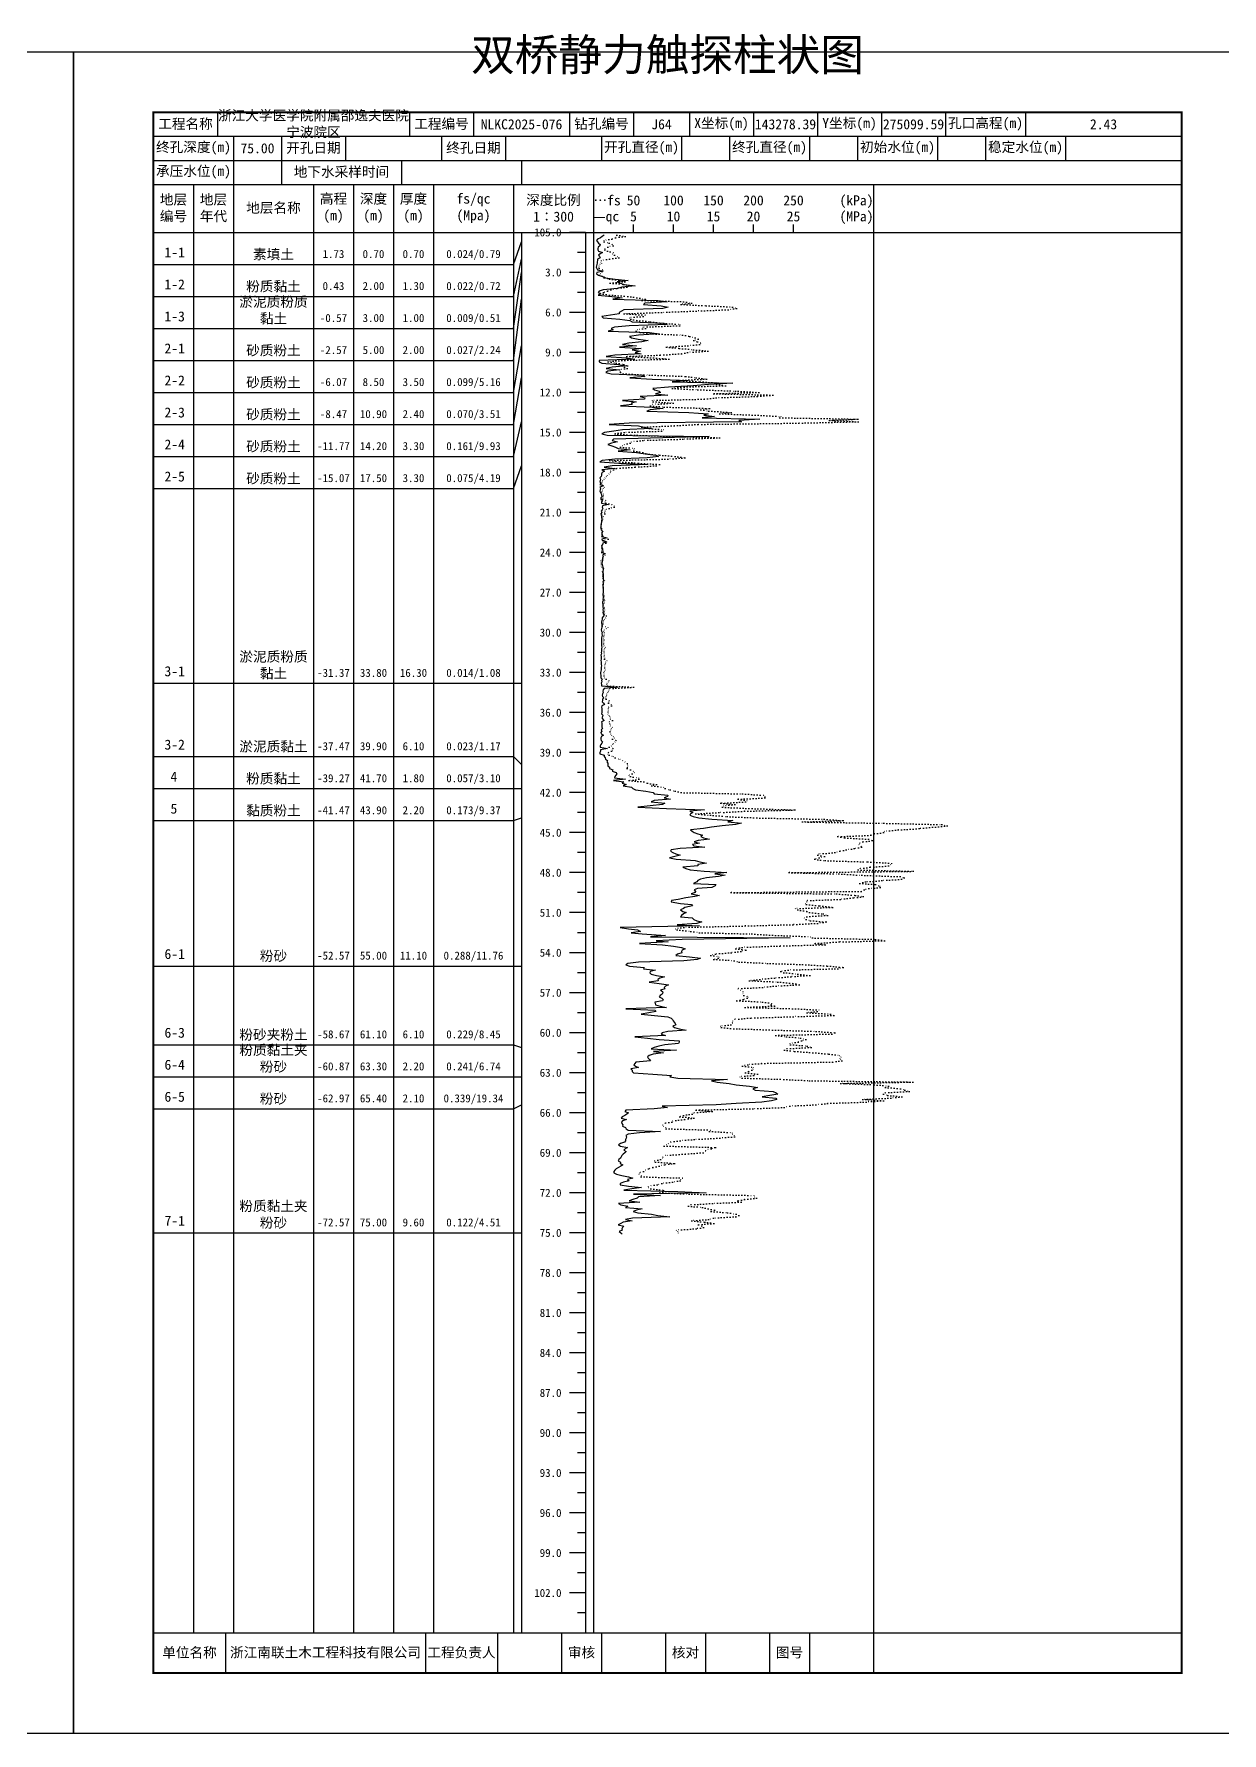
# Model space of a CAD drawing. Extents: x 297 to 65340, y 0 to 425.
# Drawn here: x 18998.1 to 19295.1, y 0 to 424.6 of the extents above; entities that cross this region are included whole.
import ezdxf
from ezdxf.enums import TextEntityAlignment as Align

# ---------------------------------------------------------------- set-up
doc = ezdxf.new("R2010")
doc.units = 0
doc.linetypes.add('DOT', pattern=[6.35, 0, -6.35])
doc.layers.add('FRAME', color=7, linetype='CONTINUOUS')
doc.layers.add('STRATUM', color=7, linetype='CONTINUOUS')
doc.styles.add('ST', font='')
doc.styles.get('ST').set_extended_font_data('SimSun')

msp = doc.modelspace()

# ---------------------------------------------------------------- linework, layer by layer
at = {"layer": 'FRAME', "color": 245, "linetype": 'Continuous'}
for points in [[(18711, 0), (19008, 0), (19008, 420), (18711, 420)], [(19008, 0), (19305, 0), (19305, 420), (19008, 420)]]:
    msp.add_lwpolyline(points, close=True, dxfattribs=at)
at = {"layer": 'FRAME', "linetype": 'Continuous', "const_width": 0.5}
msp.add_lwpolyline([(19028, 15), (19285, 15), (19285, 405), (19028, 405)], close=True, dxfattribs=at)
at = {"layer": 'FRAME', "color": 0, "linetype": 'Continuous'}
for points in [[(19044, 405), (19044, 399)], [(19092, 405), (19092, 399)], [(19108, 405), (19108, 399)], [(19132, 405), (19132, 399)], [(19148, 405), (19148, 399)], [(19162, 405), (19162, 399)], [(19178, 405), (19178, 399)], [(19194, 405), (19194, 399)], [(19210, 405), (19210, 399)], [(19226, 405), (19226, 399)], [(19246, 405), (19246, 399)], [(19285, 405), (19285, 399)], [(19028, 399), (19285, 399)], [(19048, 399), (19048, 393)], [(19060, 399), (19060, 393)], [(19076, 399), (19076, 393)], [(19100, 399), (19100, 393)], [(19116, 399), (19116, 393)], [(19140, 399), (19140, 393)], [(19160, 399), (19160, 393)], [(19172, 399), (19172, 393)], [(19192, 399), (19192, 393)], [(19204, 399), (19204, 393)], [(19224, 399), (19224, 393)], [(19236, 399), (19236, 393)], [(19256, 399), (19256, 393)], [(19285, 399), (19285, 393)], [(19028, 393), (19285, 393)], [(19048, 393), (19048, 387)], [(19060, 393), (19060, 387)], [(19090, 393), (19090, 387)], [(19120, 393), (19120, 387)], [(19028, 387), (19285, 387)], [(19038, 387), (19038, 25)], [(19048, 387), (19048, 25)], [(19068, 387), (19068, 25)], [(19078, 387), (19078, 25)], [(19088, 387), (19088, 25)], [(19098, 387), (19098, 25)], [(19118, 387), (19118, 25)], [(19138, 387), (19138, 25)], [(19208, 387), (19208, 25)], [(19028, 375), (19285, 375)], [(19120, 375), (19120, 25)], [(19136, 375), (19136, 25)], [(19148, 375), (19148, 377)], [(19158, 375), (19158, 377)], [(19168, 375), (19168, 377)], [(19178, 375), (19178, 377)], [(19188, 375), (19188, 377)], [(19028, 25), (19285, 25)], [(19046, 25), (19046, 15)], [(19096, 25), (19096, 15)], [(19114, 25), (19114, 15)], [(19130, 25), (19130, 15)], [(19140, 25), (19140, 15)], [(19156, 25), (19156, 15)], [(19166, 25), (19166, 15)], [(19182, 25), (19182, 15)], [(19192, 25), (19192, 15)], [(19208, 25), (19208, 15)]]:
    msp.add_lwpolyline(points, dxfattribs=at)
at = {"layer": 'STRATUM', "linetype": 'Continuous'}
for points in [[(19136, 375), (19132, 375)], [(19140.7, 374.33), (19140.18, 374), (19139.74, 373.67), (19139.02, 373.33), (19138.78, 373), (19139.04, 372.67), (19139.28, 372.33), (19139.68, 372), (19139.62, 371.67), (19139.2, 371.33), (19139.1, 371), (19139.08, 370.67), (19139.26, 370.33), (19140.26, 370), (19139.7, 369.67), (19139.28, 369.33), (19139.5, 369), (19139.64, 368.67), (19139.04, 368.33), (19139.04, 368), (19138.9, 367.67), (19138.9, 367.33), (19138.86, 367), (19138.76, 366.67), (19138.68, 366.33), (19138.8, 366), (19139.02, 365.67), (19140.38, 365.33), (19138.8, 365), (19138.74, 364.67), (19139.22, 364.33), (19140.26, 364), (19141.04, 363.67), (19143.44, 363.33), (19146.64, 363), (19143.92, 362.67), (19144.74, 362.33), (19145.68, 362), (19148.4, 361.67), (19145.12, 361.33), (19144.02, 361), (19140.4, 360.67), (19139.42, 360.33), (19139.16, 360), (19139.8, 359.67), (19139.2, 359.33), (19142.62, 359), (19145.16, 358.67), (19142.8, 358.33), (19154.06, 358), (19156.44, 357.67), (19150.82, 357.33), (19150.46, 357), (19154.94, 356.67), (19156.7, 356.33), (19155.32, 356), (19145.62, 355.67), (19145.02, 355.33), (19144.42, 355), (19144.4, 354.67), (19142.22, 354.33), (19140.12, 354), (19140.38, 353.67), (19144.6, 353.33), (19147.1, 353), (19147.68, 352.67), (19155.4, 352.33), (19156.44, 352), (19146.94, 351.67), (19143.28, 351.33), (19142.4, 351), (19142.9, 350.67), (19141.7, 350.33), (19152, 350), (19154.44, 349.67), (19149.24, 349.33), (19147.02, 349), (19147.54, 348.67), (19149.14, 348.33), (19151.66, 348), (19150.12, 347.67), (19146.82, 347.33), (19145.24, 347), (19148.78, 346.67), (19144.54, 346.33), (19149.92, 346), (19147.68, 345.67), (19149.66, 345.33), (19148.42, 345), (19149.9, 344.67), (19143.3, 344.33), (19141.2, 344), (19146.24, 343.67), (19148.3, 343.33), (19139.44, 343), (19139.4, 342.67), (19140.08, 342.33), (19144.16, 342), (19146.34, 341.67), (19142.7, 341.33), (19141.2, 341), (19144.48, 340.67), (19141.62, 340.33), (19141.08, 340), (19142.42, 339.67), (19150.28, 339.33), (19150.82, 339), (19147.12, 338.67), (19152.64, 338.33), (19161.7, 338), (19157.68, 337.67), (19172.82, 337.33), (19166.76, 337), (19162.92, 336.67), (19156.72, 336.33), (19152.8, 336), (19153.28, 335.67), (19154.38, 335.33), (19154.78, 335), (19153.46, 334.67), (19156.58, 334.33), (19149.7, 334), (19150.82, 333.67), (19150.72, 333.33), (19145.24, 333), (19148.68, 332.67), (19147.42, 332.33), (19147.68, 332), (19144.76, 331.67), (19152.66, 331.33), (19155.44, 331), (19152.16, 330.67), (19151.34, 330.33), (19161.86, 330), (19166.68, 329.67), (19165.6, 329.33), (19168.28, 329), (19165.16, 328.67), (19179.54, 328.33), (19174.32, 328), (19175, 327.67), (19146.94, 327.33), (19141.88, 327), (19149.22, 326.67), (19150.66, 326.33), (19152.54, 326), (19145.26, 325.67), (19143.08, 325.33), (19140.74, 325), (19140.12, 324.67), (19141.4, 324.33), (19166.94, 324), (19155.36, 323.67), (19143, 323.33), (19142.68, 323), (19144.02, 322.67), (19142.48, 322.33), (19141.58, 322), (19142.56, 321.67), (19143.48, 321.33), (19144.18, 321), (19147.18, 320.67), (19144.16, 320.33), (19148.78, 320), (19150.92, 319.67), (19153.6, 319.33), (19154.28, 319), (19151.38, 318.67), (19143.32, 318.33), (19140.18, 318), (19139.62, 317.67), (19144.36, 317.33), (19151.68, 317), (19142.66, 316.67), (19140.68, 316.33), (19143.34, 316), (19140.12, 315.67), (19140.76, 315.33), (19140.18, 315), (19140.04, 314.67), (19139.96, 314.33), (19139.94, 314), (19139.56, 313.67), (19139.74, 313.33), (19139.7, 313), (19139.58, 312.67), (19139.8, 312.33), (19139.6, 312), (19140.46, 311.67), (19139.62, 311.33), (19139.78, 311), (19139.66, 310.67), (19139.62, 310.33), (19139.74, 310), (19139.9, 309.67), (19140.02, 309.33), (19140.14, 309), (19139.84, 308.67), (19139.8, 308.33), (19140.22, 308), (19140, 307.67), (19140, 307.33), (19141.78, 307), (19140.26, 306.67), (19140.2, 306.33), (19140.36, 306), (19140.14, 305.67), (19139.94, 305.33), (19140.06, 305), (19139.86, 304.67), (19139.9, 304.33), (19140.02, 304), (19140.02, 303.67), (19140.12, 303.33), (19140.04, 303), (19140.02, 302.67), (19139.88, 302.33), (19139.94, 302), (19139.82, 301.67), (19139.82, 301.33), (19139.84, 301), (19139.9, 300.67), (19140.26, 300.33), (19140.08, 300), (19140.06, 299.67), (19140.24, 299.33), (19139.96, 299), (19141.38, 298.67), (19140.1, 298.33), (19140.2, 298), (19141.26, 297.67), (19140.36, 297.33), (19140.26, 297), (19139.98, 296.67), (19140.08, 296.33), (19140.22, 296), (19140.22, 295.67), (19140.32, 295.33), (19140.36, 295), (19140.84, 294.67), (19140.26, 294.33), (19140.44, 294), (19140.22, 293.67), (19140.26, 293.33), (19140.22, 293), (19140.16, 292.67), (19140.12, 292.33), (19140.14, 292), (19140.28, 291.67), (19140.32, 291.33), (19140.46, 291), (19140.38, 290.67), (19140.32, 290.33), (19140.32, 290), (19140.38, 289.67), (19140.4, 289.33), (19140.4, 289), (19140.42, 288.67), (19140.44, 288.33), (19140.5, 288), (19140.34, 287.67), (19140.4, 287.33), (19140.38, 287), (19140.36, 286.67), (19140.38, 286.33), (19140.4, 286), (19140.4, 285.67), (19140.44, 285.33), (19140.38, 285), (19140.36, 284.67), (19140.32, 284.33), (19140.38, 284), (19140.38, 283.67), (19140.34, 283.33), (19140.44, 283), (19140.26, 282.67), (19140.26, 282.33), (19140.32, 282), (19140.34, 281.67), (19140.3, 281.33), (19140.38, 281), (19140.36, 280.67), (19140.38, 280.33), (19140.32, 280), (19140.38, 279.67), (19140.66, 279.33), (19140.4, 279), (19140.16, 278.67), (19140.16, 278.33), (19140.1, 278), (19140, 277.67), (19140, 277.33), (19140.12, 277), (19140.12, 276.67), (19140.1, 276.33), (19140.02, 276), (19139.92, 275.67), (19140, 275.33), (19140.14, 275), (19140.06, 274.67), (19140.18, 274.33), (19140.1, 274), (19140.02, 273.67), (19140.02, 273.33), (19140, 273), (19140, 272.67), (19140, 272.33), (19139.96, 272), (19140, 271.67), (19140.12, 271.33), (19140, 271), (19139.96, 270.67), (19140, 270.33), (19139.92, 270), (19140.02, 269.67), (19139.86, 269.33), (19139.9, 269), (19139.94, 268.67), (19139.92, 268.33), (19139.82, 268), (19139.94, 267.67), (19139.9, 267.33), (19139.94, 267), (19140, 266.67), (19139.94, 266.33), (19139.94, 266), (19139.94, 265.67), (19139.8, 265.33), (19139.72, 265), (19139.74, 264.67), (19139.84, 264.33), (19139.84, 264), (19139.84, 263.67), (19140.14, 263.33), (19140.04, 263), (19140.08, 262.67), (19139.92, 262.33), (19140, 262), (19140.02, 261.67), (19144.08, 261.33), (19140.7, 261), (19140.4, 260.67), (19140.36, 260.33), (19140.38, 260), (19140.28, 259.67), (19140.16, 259.33), (19140.28, 259), (19140.58, 258.67), (19140.26, 258.33), (19140.22, 258), (19140.2, 257.67), (19140.48, 257.33), (19140.72, 257), (19140.12, 256.67), (19140.04, 256.33), (19140.08, 256), (19140.08, 255.67), (19140.1, 255.33), (19140.1, 255), (19140.04, 254.67), (19140.32, 254.33), (19140.22, 254), (19140.06, 253.67), (19140.36, 253.33), (19140.66, 253), (19140, 252.67), (19140.12, 252.33), (19140.12, 252), (19140.06, 251.67), (19140.12, 251.33), (19140.22, 251), (19139.94, 250.67), (19140.12, 250.33), (19139.86, 250), (19139.94, 249.67), (19140.46, 249.33), (19140.02, 249), (19139.82, 248.67), (19139.86, 248.33), (19139.92, 248), (19140.26, 247.67), (19140.12, 247.33), (19139.86, 247), (19139.68, 246.67), (19139.64, 246.33), (19141.46, 246), (19139.74, 245.67), (19139.74, 245.33), (19139.62, 245), (19139.62, 244.67), (19140.68, 244.33), (19140.66, 244), (19140.88, 243.67), (19141.02, 243.33), (19141.46, 243), (19141.32, 242.67), (19141.58, 242.33), (19141.58, 242), (19141.6, 241.67), (19141.96, 241.33), (19142, 241), (19142.82, 240.67), (19142.7, 240.33), (19143.64, 240), (19143.82, 239.67), (19143.56, 239.33), (19143.36, 239), (19143.26, 238.67), (19145.98, 238.33), (19142.96, 238), (19145.62, 237.67), (19145.18, 237.33), (19146.2, 237), (19145.38, 236.67), (19147.52, 236.33), (19147.86, 236), (19148.54, 235.67), (19151.08, 235.33), (19152.88, 235), (19153.18, 234.67), (19156.6, 234.33), (19156.54, 234), (19155.7, 233.67), (19157.22, 233.33), (19153.16, 233), (19152.38, 232.67), (19155.86, 232.33), (19155.26, 232), (19152.16, 231.67), (19149.12, 231.33), (19156.24, 231), (19165.74, 230.67), (19162.12, 230.33), (19162.84, 230), (19162.22, 229.67), (19162.06, 229.33), (19162.88, 229), (19164.34, 228.67), (19167.6, 228.33), (19172.84, 228), (19171.6, 227.67), (19175, 227.33), (19173.56, 227), (19170.18, 226.67), (19167.46, 226.33), (19165.52, 226), (19162.22, 225.67), (19162.66, 225.33), (19163.2, 225), (19164.12, 224.67), (19165.26, 224.33), (19164.86, 224), (19165.52, 223.67), (19167.02, 223.33), (19164.18, 223), (19163.2, 222.67), (19164.54, 222.33), (19162.74, 222), (19163.06, 221.67), (19165.82, 221.33), (19159.66, 221), (19157.4, 220.67), (19157.28, 220.33), (19157.84, 220), (19158.56, 219.67), (19159.64, 219.33), (19158.3, 219), (19156.96, 218.67), (19158.66, 218.33), (19163.42, 218), (19164.62, 217.67), (19166.26, 217.33), (19164.1, 217), (19164.08, 216.67), (19160.34, 216.33), (19161.12, 216), (19162.14, 215.67), (19165.7, 215.33), (19171.32, 215), (19168.3, 214.67), (19170.92, 214.33), (19169.26, 214), (19166.22, 213.67), (19164.72, 213.33), (19164.12, 213), (19163.8, 212.67), (19162.98, 212.33), (19168.62, 212), (19168.38, 211.67), (19167.58, 211.33), (19164.04, 211), (19163.18, 210.67), (19163.46, 210.33), (19163.42, 210), (19162.4, 209.67), (19164.48, 209.33), (19163.34, 209), (19161.1, 208.67), (19159.14, 208.33), (19157.54, 208), (19157.44, 207.67), (19159.72, 207.33), (19162.52, 207), (19162.72, 206.67), (19160.86, 206.33), (19160.52, 206), (19159.78, 205.67), (19160.32, 205.33), (19161.16, 205), (19160.54, 204.67), (19159.96, 204.33), (19159.74, 204), (19162.66, 203.67), (19163.06, 203.33), (19163.86, 203), (19165.1, 202.67), (19163.86, 202.33), (19158.88, 202), (19164.46, 201.67), (19144.64, 201.33), (19146.78, 201), (19148.96, 200.67), (19149.74, 200.33), (19147.38, 200), (19150.18, 199.67), (19155.96, 199.33), (19152.22, 199), (19187.14, 198.67), (19160.16, 198.33), (19153.66, 198), (19156.68, 197.67), (19149.52, 197.33), (19155.26, 197), (19157.98, 196.67), (19160, 196.33), (19160.88, 196), (19160.14, 195.67), (19159.96, 195.33), (19160.1, 195), (19158.96, 194.67), (19158.58, 194.33), (19161.96, 194), (19164.72, 193.67), (19163.9, 193.33), (19160.56, 193), (19149.22, 192.67), (19146.6, 192.33), (19146.1, 192), (19147, 191.67), (19150.64, 191.33), (19150.5, 191), (19153.52, 190.67), (19152.16, 190.33), (19152.06, 190), (19152.4, 189.67), (19153.74, 189.33), (19155.76, 189), (19154.6, 188.67), (19154.12, 188.33), (19154.16, 188), (19151.9, 187.67), (19154.42, 187.33), (19156.78, 187), (19155.96, 186.67), (19155.68, 186.33), (19155.82, 186), (19154.78, 185.67), (19155.24, 185.33), (19155.34, 185), (19155.2, 184.67), (19154.66, 184.33), (19154.42, 184), (19155.12, 183.67), (19155.44, 183.33), (19155.22, 183), (19153.34, 182.67), (19153.44, 182.33), (19153.52, 182), (19154.68, 181.67), (19156.24, 181.33), (19146.12, 181), (19153.42, 180.67), (19153.58, 180.33), (19151.8, 180), (19149.88, 179.67), (19153.26, 179.33), (19156.58, 179), (19157.38, 178.67), (19157.72, 178.33), (19157.9, 178), (19158.18, 177.67), (19158.44, 177.33), (19158.56, 177), (19157.84, 176.67), (19158.22, 176.33), (19159.4, 176), (19161.16, 175.67), (19156.6, 175.33), (19155.18, 175), (19154.92, 174.67), (19156.04, 174.33), (19148.36, 174), (19151.46, 173.67), (19154.44, 173.33), (19159.44, 173), (19159.4, 172.67), (19159.28, 172.33), (19155.86, 172), (19154.32, 171.67), (19153.18, 171.33), (19152.38, 171), (19158.74, 170.67), (19153.02, 170.33), (19155.52, 170), (19152.92, 169.67), (19151.92, 169.33), (19151.52, 169), (19151.68, 168.67), (19151.98, 168.33), (19152.24, 168), (19148.56, 167.67), (19148.34, 167.33), (19148.06, 167), (19148.48, 166.67), (19149.24, 166.33), (19147.34, 166), (19147.66, 165.67), (19147.68, 165.33), (19148.04, 165), (19152.84, 164.67), (19157.48, 164.33), (19157.06, 164), (19159.06, 163.67), (19171.54, 163.33), (19167.48, 163), (19168.94, 162.67), (19171.94, 162.33), (19173.7, 162), (19177.04, 161.67), (19178.96, 161.33), (19177.84, 161), (19178.44, 160.67), (19182.94, 160.33), (19183.66, 160), (19184.1, 159.67), (19182.06, 159.33), (19180.14, 159), (19183.62, 158.67), (19183.86, 158.33), (19182.48, 158), (19180.1, 157.67), (19173.7, 157.33), (19168.68, 157), (19155.14, 156.67), (19156.46, 156.33), (19153.2, 156), (19146.08, 155.67), (19145.84, 155.33), (19146.74, 155), (19146.34, 154.67), (19145.8, 154.33), (19145.18, 154), (19144.88, 153.67), (19146.28, 153.33), (19145.26, 153), (19145.04, 152.67), (19145.1, 152.33), (19145.3, 152), (19145.26, 151.67), (19146.02, 151.33), (19146.18, 151), (19146.68, 150.67), (19154.78, 150.33), (19149.54, 150), (19146.64, 149.67), (19146.12, 149.33), (19146.22, 149), (19146.2, 148.67), (19146.04, 148.33), (19146, 148), (19145.74, 147.67), (19144.72, 147.33), (19144.26, 147), (19144.78, 146.67), (19146.48, 146.33), (19145.94, 146), (19145.62, 145.67), (19146.14, 145.33), (19145.84, 145), (19145.38, 144.67), (19145.08, 144.33), (19144.92, 144), (19144.74, 143.67), (19144.36, 143.33), (19144.2, 143), (19144.74, 142.67), (19144.68, 142.33), (19145.36, 142), (19144.86, 141.67), (19144.24, 141.33), (19143.64, 141), (19143.3, 140.67), (19143.1, 140.33), (19143.06, 140), (19143.78, 139.67), (19145.08, 139.33), (19146.72, 139), (19147.86, 138.67), (19146.52, 138.33), (19146.9, 138), (19145.54, 137.67), (19144.64, 137.33), (19144.68, 137), (19146.74, 136.67), (19149.98, 136.33), (19147.56, 136), (19145.6, 135.67), (19159.1, 135.33), (19166.16, 135), (19148.04, 134.67), (19154.72, 134.33), (19149.26, 134), (19148.9, 133.67), (19147.8, 133.33), (19146.94, 133), (19149.58, 132.67), (19144.24, 132.33), (19144.86, 132), (19146.62, 131.67), (19146.04, 131.33), (19150.16, 131), (19148.74, 130.67), (19147.94, 130.33), (19149.08, 130), (19152.48, 129.67), (19154.06, 129.33), (19157.1, 129), (19147.78, 128.67), (19146.02, 128.33), (19147.64, 128), (19145.44, 127.67), (19144.86, 127.33), (19144.18, 127), (19145.6, 126.67), (19145.24, 126.33), (19145.08, 126), (19145.14, 125.67), (19144.4, 125.33), (19144.82, 125), (19145.16, 124.67)], [(19118, 367), (19120, 372.67)], [(19136, 370), (19134, 370)], [(19028, 367), (19038, 367)], [(19038, 367), (19048, 367)], [(19048, 367), (19068, 367)], [(19068, 367), (19078, 367)], [(19078, 367), (19088, 367)], [(19088, 367), (19098, 367)], [(19098, 367), (19118, 367)], [(19118, 359), (19120, 368.33)], [(19118, 351), (19120, 365)], [(19136, 365), (19132, 365)], [(19028, 359), (19038, 359)], [(19038, 359), (19048, 359)], [(19048, 359), (19068, 359)], [(19068, 359), (19078, 359)], [(19078, 359), (19088, 359)], [(19088, 359), (19098, 359)], [(19098, 359), (19118, 359)], [(19118, 343), (19120, 358.33)], [(19136, 360), (19134, 360)], [(19136, 355), (19132, 355)], [(19028, 351), (19038, 351)], [(19038, 351), (19048, 351)], [(19048, 351), (19068, 351)], [(19068, 351), (19078, 351)], [(19078, 351), (19088, 351)], [(19088, 351), (19098, 351)], [(19098, 351), (19118, 351)], [(19136, 350), (19134, 350)], [(19118, 335), (19120, 346.67)], [(19136, 345), (19132, 345)], [(19028, 343), (19038, 343)], [(19038, 343), (19048, 343)], [(19048, 343), (19068, 343)], [(19068, 343), (19078, 343)], [(19078, 343), (19088, 343)], [(19088, 343), (19098, 343)], [(19098, 343), (19118, 343)], [(19136, 340), (19134, 340)], [(19118, 327), (19120, 338.67)], [(19028, 335), (19038, 335)], [(19038, 335), (19048, 335)], [(19048, 335), (19068, 335)], [(19068, 335), (19078, 335)], [(19078, 335), (19088, 335)], [(19088, 335), (19098, 335)], [(19098, 335), (19118, 335)], [(19136, 335), (19132, 335)], [(19028, 327), (19038, 327)], [(19038, 327), (19048, 327)], [(19048, 327), (19068, 327)], [(19068, 327), (19078, 327)], [(19078, 327), (19088, 327)], [(19088, 327), (19098, 327)], [(19098, 327), (19118, 327)], [(19118, 319), (19120, 327.67)], [(19136, 330), (19134, 330)], [(19136, 325), (19132, 325)], [(19028, 319), (19038, 319)], [(19038, 319), (19048, 319)], [(19048, 319), (19068, 319)], [(19068, 319), (19078, 319)], [(19078, 319), (19088, 319)], [(19088, 319), (19098, 319)], [(19098, 319), (19118, 319)], [(19136, 320), (19134, 320)], [(19118, 311), (19120, 316.67)], [(19136, 315), (19132, 315)], [(19028, 311), (19038, 311)], [(19038, 311), (19048, 311)], [(19048, 311), (19068, 311)], [(19068, 311), (19078, 311)], [(19078, 311), (19088, 311)], [(19088, 311), (19098, 311)], [(19098, 311), (19118, 311)], [(19136, 310), (19134, 310)], [(19136, 305), (19132, 305)], [(19136, 300), (19134, 300)], [(19136, 295), (19132, 295)], [(19136, 290), (19134, 290)], [(19136, 285), (19132, 285)], [(19136, 280), (19134, 280)], [(19136, 275), (19132, 275)], [(19136, 270), (19134, 270)], [(19136, 265), (19132, 265)], [(19028, 262.33), (19038, 262.33)], [(19038, 262.33), (19048, 262.33)], [(19048, 262.33), (19068, 262.33)], [(19068, 262.33), (19078, 262.33)], [(19078, 262.33), (19088, 262.33)], [(19088, 262.33), (19098, 262.33)], [(19098, 262.33), (19118, 262.33)], [(19118, 262.33), (19120, 262.33)], [(19136, 260), (19134, 260)], [(19136, 255), (19132, 255)], [(19136, 250), (19134, 250)], [(19028, 244), (19038, 244)], [(19038, 244), (19048, 244)], [(19048, 244), (19068, 244)], [(19068, 244), (19078, 244)], [(19078, 244), (19088, 244)], [(19088, 244), (19098, 244)], [(19098, 244), (19118, 244)], [(19118, 244), (19120, 242)], [(19136, 245), (19132, 245)], [(19136, 240), (19134, 240)], [(19028, 236), (19038, 236)], [(19038, 236), (19048, 236)], [(19048, 236), (19068, 236)], [(19068, 236), (19078, 236)], [(19078, 236), (19088, 236)], [(19088, 236), (19098, 236)], [(19098, 236), (19118, 236)], [(19118, 236), (19120, 236)], [(19136, 235), (19132, 235)], [(19136, 230), (19134, 230)], [(19028, 228), (19038, 228)], [(19038, 228), (19048, 228)], [(19048, 228), (19068, 228)], [(19068, 228), (19078, 228)], [(19078, 228), (19088, 228)], [(19088, 228), (19098, 228)], [(19098, 228), (19118, 228)], [(19118, 228), (19120, 228.67)], [(19136, 225), (19132, 225)], [(19136, 220), (19134, 220)], [(19136, 215), (19132, 215)], [(19136, 210), (19134, 210)], [(19136, 205), (19132, 205)], [(19136, 200), (19134, 200)], [(19028, 191.67), (19038, 191.67)], [(19038, 191.67), (19048, 191.67)], [(19048, 191.67), (19068, 191.67)], [(19068, 191.67), (19078, 191.67)], [(19078, 191.67), (19088, 191.67)], [(19088, 191.67), (19098, 191.67)], [(19098, 191.67), (19118, 191.67)], [(19118, 191.67), (19120, 191.67)], [(19136, 195), (19132, 195)], [(19136, 190), (19134, 190)], [(19136, 185), (19132, 185)], [(19136, 180), (19134, 180)], [(19136, 175), (19132, 175)], [(19028, 172), (19038, 172)], [(19038, 172), (19048, 172)], [(19048, 172), (19068, 172)], [(19068, 172), (19078, 172)], [(19078, 172), (19088, 172)], [(19088, 172), (19098, 172)], [(19098, 172), (19118, 172)], [(19118, 172), (19120, 171.33)], [(19136, 170), (19134, 170)], [(19028, 164), (19038, 164)], [(19038, 164), (19048, 164)], [(19048, 164), (19068, 164)], [(19068, 164), (19078, 164)], [(19078, 164), (19088, 164)], [(19088, 164), (19098, 164)], [(19098, 164), (19118, 164)], [(19118, 164), (19120, 164)], [(19136, 165), (19132, 165)], [(19136, 160), (19134, 160)], [(19028, 156), (19038, 156)], [(19038, 156), (19048, 156)], [(19048, 156), (19068, 156)], [(19068, 156), (19078, 156)], [(19078, 156), (19088, 156)], [(19088, 156), (19098, 156)], [(19098, 156), (19118, 156)], [(19118, 156), (19120, 157)], [(19136, 155), (19132, 155)], [(19136, 150), (19134, 150)], [(19136, 145), (19132, 145)], [(19136, 140), (19134, 140)], [(19136, 135), (19132, 135)], [(19136, 130), (19134, 130)], [(19028, 125), (19038, 125)], [(19038, 125), (19048, 125)], [(19048, 125), (19068, 125)], [(19068, 125), (19078, 125)], [(19078, 125), (19088, 125)], [(19088, 125), (19098, 125)], [(19098, 125), (19118, 125)], [(19118, 125), (19120, 125)], [(19136, 125), (19132, 125)], [(19136, 120), (19134, 120)], [(19136, 115), (19132, 115)], [(19136, 110), (19134, 110)], [(19136, 105), (19132, 105)], [(19136, 100), (19134, 100)], [(19136, 95), (19132, 95)], [(19136, 90), (19134, 90)], [(19136, 85), (19132, 85)], [(19136, 80), (19134, 80)], [(19136, 75), (19132, 75)], [(19136, 70), (19134, 70)], [(19136, 65), (19132, 65)], [(19136, 60), (19134, 60)], [(19136, 55), (19132, 55)], [(19136, 50), (19134, 50)], [(19136, 45), (19132, 45)], [(19136, 40), (19134, 40)], [(19136, 35), (19132, 35)], [(19136, 30), (19134, 30)]]:
    msp.add_lwpolyline(points, dxfattribs=at)
at = {"layer": 'STRATUM', "linetype": 'DOT', "ltscale": 0.1}
msp.add_lwpolyline([(19143.84, 374.33), (19145.88, 374), (19143.46, 373.67), (19142.6, 373.33), (19140.56, 373), (19140.68, 372.67), (19141.92, 372.33), (19142.66, 372), (19142.92, 371.67), (19141.56, 371.33), (19140.88, 371), (19140.8, 370.67), (19141.48, 370.33), (19142.96, 370), (19142.66, 369.67), (19143.28, 369.33), (19143.94, 369), (19144.3, 368.67), (19141.96, 368.33), (19139.9, 368), (19139.84, 367.67), (19140.04, 367.33), (19139.68, 367), (19139.34, 366.67), (19139.36, 366.33), (19139.44, 366), (19140.3, 365.67), (19140.22, 365.33), (19140.16, 365), (19139.76, 364.67), (19139.38, 364.33), (19140.56, 364), (19140.7, 363.67), (19142.02, 363.33), (19144.62, 363), (19145.86, 362.67), (19142.2, 362.33), (19145.52, 362), (19146.78, 361.67), (19146.34, 361.33), (19143.76, 361), (19142.34, 360.67), (19141.5, 360.33), (19140.54, 360), (19139.72, 359.67), (19141.98, 359.33), (19146.58, 359), (19148.82, 358.67), (19150.9, 358.33), (19150.18, 358), (19160.52, 357.67), (19162.48, 357.33), (19159.94, 357), (19166.16, 356.67), (19172.74, 356.33), (19173.76, 356), (19171.64, 355.67), (19163.64, 355.33), (19154.98, 355), (19145.66, 354.67), (19150.96, 354.33), (19150.38, 354), (19146.98, 353.67), (19147.3, 353.33), (19148.86, 353), (19152.28, 352.67), (19154.76, 352.33), (19159.66, 352), (19159.48, 351.67), (19150.34, 351.33), (19150.98, 351), (19149.06, 350.67), (19148.66, 350.33), (19149.74, 350), (19151.5, 349.67), (19160.26, 349.33), (19162.06, 349), (19163.38, 348.67), (19164.2, 348.33), (19163.08, 348), (19164.02, 347.67), (19164.86, 347.33), (19164.48, 347), (19161.62, 346.67), (19156.26, 346.33), (19159.54, 346), (19163.02, 345.67), (19166.6, 345.33), (19161.52, 345), (19160, 344.67), (19154.6, 344.33), (19146.34, 344), (19152.28, 343.67), (19156.86, 343.33), (19145.08, 343), (19141.66, 342.67), (19143.7, 342.33), (19145.58, 342), (19146.46, 341.67), (19145.72, 341.33), (19146.44, 341), (19144.62, 340.67), (19144.64, 340.33), (19144.78, 340), (19145.44, 339.67), (19151.96, 339.33), (19161.08, 339), (19163.66, 338.67), (19166.26, 338.33), (19159.14, 338), (19164.66, 337.67), (19169.3, 337.33), (19168.74, 337), (19170.96, 336.67), (19159.84, 336.33), (19157.72, 336), (19164.12, 335.67), (19173.46, 335.33), (19179.32, 335), (19168.1, 334.67), (19182.8, 334.33), (19178.94, 334), (19168.7, 333.67), (19165.66, 333.33), (19152.64, 333), (19152.94, 332.67), (19157.88, 332.33), (19152.8, 332), (19152.26, 331.67), (19155.7, 331.33), (19166.96, 331), (19164.86, 330.67), (19166.86, 330.33), (19172.38, 330), (19169.58, 329.67), (19178.42, 329.33), (19184.86, 329), (19184.62, 328.67), (19204.06, 328.33), (19196.98, 328), (19204.18, 327.67), (19189.34, 327.33), (19164.1, 327), (19158.14, 326.67), (19150.06, 326.33), (19152.04, 326), (19155.52, 325.67), (19154.98, 325.33), (19145.66, 325), (19143.38, 324.67), (19147.48, 324.33), (19157.84, 324), (19169.54, 323.67), (19160.36, 323.33), (19150.36, 323), (19147.5, 322.67), (19147.16, 322.33), (19145.72, 322), (19145.28, 321.67), (19144.74, 321.33), (19148.22, 321), (19147.98, 320.67), (19148.08, 320.33), (19150.34, 320), (19151.22, 319.67), (19154.56, 319.33), (19158.38, 319), (19160.84, 318.67), (19156.6, 318.33), (19142.12, 318), (19144.62, 317.67), (19149.28, 317.33), (19154.46, 317), (19153.7, 316.67), (19148.34, 316.33), (19143.68, 316), (19143, 315.67), (19142.26, 315.33), (19142.24, 315), (19141.94, 314.67), (19141.42, 314.33), (19141.26, 314), (19140.88, 313.67), (19140.68, 313.33), (19140.32, 313), (19140.2, 312.67), (19140.04, 312.33), (19140.06, 312), (19140.28, 311.67), (19140.72, 311.33), (19140.44, 311), (19140.22, 310.67), (19140.08, 310.33), (19140.04, 310), (19140.44, 309.67), (19140.48, 309.33), (19140.36, 309), (19140.3, 308.67), (19140.28, 308.33), (19141.1, 308), (19140.8, 307.67), (19141.08, 307.33), (19142.56, 307), (19143.14, 306.67), (19143.18, 306.33), (19141.94, 306), (19140.9, 305.67), (19140.88, 305.33), (19140.78, 305), (19140.84, 304.67), (19140.12, 304.33), (19140.44, 304), (19140.22, 303.67), (19140.26, 303.33), (19140.18, 303), (19140.12, 302.67), (19139.9, 302.33), (19139.84, 302), (19139.84, 301.67), (19139.76, 301.33), (19140.16, 301), (19139.96, 300.67), (19140.4, 300.33), (19140.16, 300), (19140.04, 299.67), (19140.12, 299.33), (19140.3, 299), (19141.28, 298.67), (19141.66, 298.33), (19140.52, 298), (19141.26, 297.67), (19141.1, 297.33), (19140.16, 297), (19140.06, 296.67), (19140.04, 296.33), (19140, 296), (19140, 295.67), (19140.04, 295.33), (19140.12, 295), (19140.9, 294.67), (19140.88, 294.33), (19140.46, 294), (19140.36, 293.67), (19140.2, 293.33), (19139.86, 293), (19139.8, 292.67), (19139.9, 292.33), (19139.88, 292), (19139.92, 291.67), (19140.06, 291.33), (19140.3, 291), (19140.4, 290.67), (19140.18, 290.33), (19140.22, 290), (19140.24, 289.67), (19140.3, 289.33), (19140.26, 289), (19140.28, 288.67), (19140.52, 288.33), (19140.84, 288), (19140.48, 287.67), (19140.46, 287.33), (19140.26, 287), (19140.22, 286.67), (19140.36, 286.33), (19140.36, 286), (19140.44, 285.67), (19140.44, 285.33), (19140.44, 285), (19140.48, 284.67), (19140.6, 284.33), (19140.56, 284), (19140.58, 283.67), (19140.64, 283.33), (19140.72, 283), (19140.72, 282.67), (19140.62, 282.33), (19140.48, 282), (19140.4, 281.67), (19140.72, 281.33), (19140.66, 281), (19140.76, 280.67), (19140.68, 280.33), (19140.62, 280), (19140.72, 279.67), (19141.14, 279.33), (19141.18, 279), (19141.08, 278.67), (19140.76, 278.33), (19140.56, 278), (19140.44, 277.67), (19140.36, 277.33), (19140.36, 277), (19140.2, 276.67), (19141.62, 276.33), (19141.22, 276), (19140.7, 275.67), (19140.54, 275.33), (19140.68, 275), (19140.7, 274.67), (19140.62, 274.33), (19140.52, 274), (19140.52, 273.67), (19140.6, 273.33), (19140.58, 273), (19140.54, 272.67), (19140.5, 272.33), (19140.54, 272), (19140.62, 271.67), (19141, 271.33), (19140.84, 271), (19140.6, 270.67), (19140.56, 270.33), (19140.62, 270), (19140.7, 269.67), (19140.66, 269.33), (19140.6, 269), (19140.76, 268.67), (19140.76, 268.33), (19141.42, 268), (19141.02, 267.67), (19140.98, 267.33), (19140.86, 267), (19140.76, 266.67), (19140.74, 266.33), (19140.74, 266), (19140.94, 265.67), (19140.72, 265.33), (19140.46, 265), (19140.62, 264.67), (19140.62, 264.33), (19140.6, 264), (19140.68, 263.67), (19141.14, 263.33), (19141.92, 263), (19141.7, 262.67), (19141.4, 262.33), (19141.22, 262), (19141.54, 261.67), (19148.02, 261.33), (19142.1, 261), (19141.86, 260.67), (19141.72, 260.33), (19141.54, 260), (19141.28, 259.67), (19141.32, 259.33), (19141.08, 259), (19140.98, 258.67), (19141.14, 258.33), (19141.96, 258), (19141.74, 257.67), (19141.72, 257.33), (19142.42, 257), (19142.48, 256.67), (19141.74, 256.33), (19141.64, 256), (19141.72, 255.67), (19141.64, 255.33), (19141.56, 255), (19141.6, 254.67), (19141.8, 254.33), (19141.96, 254), (19142.2, 253.67), (19142.18, 253.33), (19142.72, 253), (19141.92, 252.67), (19141.98, 252.33), (19142.1, 252), (19142.16, 251.67), (19142.74, 251.33), (19142.48, 251), (19142.26, 250.67), (19142.08, 250.33), (19142.06, 250), (19142.26, 249.67), (19142.54, 249.33), (19142.92, 249), (19143.24, 248.67), (19142.72, 248.33), (19143.78, 248), (19143.42, 247.67), (19142.92, 247.33), (19142.78, 247), (19142.52, 246.67), (19141.94, 246.33), (19143.02, 246), (19142.72, 245.67), (19142.52, 245.33), (19141.66, 245), (19141.6, 244.67), (19141.88, 244.33), (19142.88, 244), (19143.44, 243.67), (19144.62, 243.33), (19145.24, 243), (19145.86, 242.67), (19146.38, 242.33), (19146.44, 242), (19146.52, 241.67), (19146.44, 241.33), (19146.44, 241), (19147.22, 240.67), (19147.92, 240.33), (19148.26, 240), (19147.66, 239.67), (19146.84, 239.33), (19147.22, 239), (19149.26, 238.67), (19149.34, 238.33), (19146.92, 238), (19150.6, 237.67), (19151.54, 237.33), (19153.76, 237), (19152.6, 236.67), (19155.48, 236.33), (19155.94, 236), (19157.18, 235.67), (19158.44, 235.33), (19159.92, 235), (19175.26, 234.67), (19180.52, 234.33), (19180.86, 234), (19180.84, 233.67), (19174.2, 233.33), (19176.42, 233), (19176, 232.67), (19169.84, 232.33), (19173.32, 232), (19170.58, 231.67), (19170.24, 231.33), (19177.64, 231), (19188.34, 230.67), (19175.74, 230.33), (19169.3, 230), (19163.6, 229.67), (19167.22, 229.33), (19171.4, 229), (19178.86, 228.67), (19195.7, 228.33), (19200.38, 228), (19190.26, 227.67), (19210.6, 227.33), (19225.04, 227), (19226.44, 226.67), (19222.72, 226.33), (19219.38, 226), (19214.2, 225.67), (19210.72, 225.33), (19210.48, 225), (19208.06, 224.67), (19207.34, 224.33), (19199.12, 224), (19200.84, 223.67), (19206.78, 223.33), (19207.68, 223), (19205.32, 222.67), (19204.56, 222.33), (19204.36, 222), (19204.86, 221.67), (19204.98, 221.33), (19203.2, 221), (19201.2, 220.67), (19199.62, 220.33), (19198.36, 220), (19194.26, 219.67), (19194.1, 219.33), (19195.74, 219), (19194.38, 218.67), (19193.32, 218.33), (19195.9, 218), (19206.62, 217.67), (19212.5, 217.33), (19212.36, 217), (19211.72, 216.67), (19207.04, 216.33), (19204.68, 216), (19204.18, 215.67), (19217.92, 215.33), (19186.88, 215), (19199.32, 214.67), (19205.06, 214.33), (19214.64, 214), (19215.66, 213.67), (19214.96, 213.33), (19210.12, 213), (19206.02, 212.67), (19204.58, 212.33), (19208.5, 212), (19209.52, 211.67), (19209.68, 211.33), (19206.84, 211), (19205.64, 210.67), (19204.88, 210.33), (19172.42, 210), (19198.76, 209.67), (19203.48, 209.33), (19205.44, 209), (19202.9, 208.67), (19199.64, 208.33), (19191.38, 208), (19191.36, 207.67), (19190.98, 207.33), (19191.28, 207), (19194.6, 206.67), (19197.74, 206.33), (19188.42, 206), (19189.04, 205.67), (19191.36, 205.33), (19192.02, 205), (19195.4, 204.67), (19196.5, 204.33), (19191.36, 204), (19190.66, 203.67), (19191.14, 203.33), (19192.28, 203), (19196.16, 202.67), (19194, 202.33), (19187.8, 202), (19175.88, 201.67), (19160.58, 201.33), (19158.5, 201), (19158.88, 200.67), (19162.36, 200.33), (19164.46, 200), (19177.62, 199.67), (19183.5, 199.33), (19192.18, 199), (19192.72, 198.67), (19208.52, 198.33), (19210.74, 198), (19199.38, 197.67), (19193.4, 197.33), (19195.88, 197), (19184.6, 196.67), (19175.18, 196.33), (19173.62, 196), (19176.06, 195.67), (19174.84, 195.33), (19172.44, 195), (19168.46, 194.67), (19167.34, 194.33), (19169.38, 194), (19169.14, 193.67), (19168.12, 193.33), (19173.16, 193), (19174.38, 192.67), (19181.46, 192.33), (19191.06, 192), (19196.5, 191.67), (19200.42, 191.33), (19199.1, 191), (19186.64, 190.67), (19184.8, 190.33), (19185.54, 190), (19189.12, 189.67), (19192.04, 189.33), (19187.34, 189), (19183.22, 188.67), (19179.6, 188.33), (19176.98, 188), (19184.04, 187.67), (19187.86, 187.33), (19189.42, 187), (19183.68, 186.67), (19180.24, 186.33), (19174.08, 186), (19174.66, 185.67), (19175.3, 185.33), (19175.34, 185), (19175.3, 184.67), (19175.62, 184.33), (19176.64, 184), (19176.44, 183.67), (19175.38, 183.33), (19173.86, 183), (19180.26, 182.67), (19182.52, 182.33), (19182.44, 182), (19183.24, 181.67), (19175.9, 181.33), (19187.78, 181), (19194.44, 180.67), (19193.92, 180.33), (19191.4, 180), (19197.26, 179.67), (19198.04, 179.33), (19187.88, 179), (19177.24, 178.67), (19173.22, 178.33), (19172.76, 178), (19172.7, 177.67), (19172.76, 177.33), (19172.36, 177), (19169.68, 176.67), (19170.04, 176.33), (19173.06, 176), (19182.76, 175.67), (19193.64, 175.33), (19198.32, 175), (19197.54, 174.67), (19183.56, 174.33), (19186.28, 174), (19189.72, 173.67), (19191.1, 173.33), (19189.98, 173), (19189.18, 172.67), (19187.04, 172.33), (19187.26, 172), (19191.38, 171.67), (19192.4, 171.33), (19186.36, 171), (19185.72, 170.67), (19188.36, 170.33), (19192.86, 170), (19196.92, 169.67), (19199.4, 169.33), (19199.88, 169), (19199.62, 168.67), (19199.76, 168.33), (19200.1, 168), (19197.74, 167.67), (19179.96, 167.33), (19176.6, 167), (19175.26, 166.67), (19177.9, 166.33), (19177.88, 166), (19177.58, 165.67), (19176.76, 165.33), (19176.02, 165), (19178.98, 164.67), (19178, 164.33), (19174.58, 164), (19175.14, 163.67), (19185.58, 163.33), (19191.96, 163), (19217.86, 162.67), (19199.86, 162.33), (19208.16, 162), (19211.72, 161.67), (19210.96, 161.33), (19214.76, 161), (19215.8, 160.67), (19216.94, 160.33), (19210.9, 160), (19210.52, 159.67), (19211.56, 159.33), (19215.08, 159), (19212.34, 158.67), (19205.32, 158.33), (19210.46, 158), (19206.18, 157.67), (19196.52, 157.33), (19193.6, 157), (19187.04, 156.67), (19185.7, 156.33), (19177.8, 156), (19163.68, 155.67), (19167.66, 155.33), (19163.02, 155), (19162.68, 154.67), (19160.5, 154.33), (19159.6, 154), (19163.12, 153.67), (19160.74, 153.33), (19157.8, 153), (19157.58, 152.67), (19155.88, 152.33), (19155.28, 152), (19155.48, 151.67), (19155.96, 151.33), (19156.14, 151), (19167.22, 150.67), (19167.02, 150.33), (19172.64, 150), (19172.64, 149.67), (19173.16, 149.33), (19173.22, 149), (19169.56, 148.67), (19163.2, 148.33), (19159.64, 148), (19157.26, 147.67), (19156.72, 147.33), (19156.28, 147), (19155.68, 146.67), (19168.46, 146.33), (19167.38, 146), (19165.96, 145.67), (19166.02, 145.33), (19165.4, 145), (19160.88, 144.67), (19155.98, 144.33), (19155.4, 144), (19155.26, 143.67), (19154.76, 143.33), (19153.26, 143), (19153.52, 142.67), (19158.26, 142.33), (19155.78, 142), (19154.38, 141.67), (19152.82, 141.33), (19151.76, 141), (19151.1, 140.67), (19150.54, 140.33), (19149.56, 140), (19149.36, 139.67), (19149.96, 139.33), (19149.9, 139), (19160.3, 138.67), (19159.74, 138.33), (19159.7, 138), (19157.72, 137.67), (19155.06, 137.33), (19153.88, 137), (19151.7, 136.67), (19151.72, 136.33), (19152.34, 136), (19155.54, 135.67), (19155.32, 135.33), (19154.62, 135), (19161.88, 134.67), (19178.04, 134.33), (19178.2, 134), (19178.78, 133.67), (19175.76, 133.33), (19174.12, 133), (19174.88, 132.67), (19167.72, 132.33), (19162.3, 132), (19161.74, 131.67), (19165.22, 131.33), (19166.7, 131), (19168.28, 130.67), (19167.44, 130.33), (19171.52, 130), (19173.66, 129.67), (19174.32, 129.33), (19173.62, 129), (19167.96, 128.67), (19166.78, 128.33), (19162.58, 128), (19165.8, 127.67), (19168.06, 127.33), (19164.26, 127), (19165.12, 126.67), (19165.5, 126.33), (19163.68, 126), (19158.7, 125.67), (19158.98, 125.33), (19159.16, 125), (19159.16, 124.67)], dxfattribs=at)

# ---------------------------------------------------------------- texts
at = {"layer": 'FRAME', "style": 'ST'}
msp.add_text('双桥静力触探柱状图', height=8, dxfattribs=at).set_placement((19156.5, 413), align=Align.BOTTOM_CENTER)
for s, p in [('…fs', (19138, 383)), ('—qc', (19138, 379))]:
    msp.add_text(s, height=2.5, dxfattribs=at).set_placement(p, align=Align.MIDDLE_LEFT)
for s, p in [('50', (19148, 383)), ('100', (19158, 383)), ('150', (19168, 383)), ('200', (19178, 383)), ('250', (19188, 383)), ('5', (19148, 379)), ('10', (19158, 379)), ('15', (19168, 379)), ('20', (19178, 379)), ('25', (19188, 379))]:
    msp.add_text(s, height=2.5, dxfattribs=at).set_placement(p, align=Align.MIDDLE_CENTER)
for s, p in [('(kPa)', (19208, 383)), ('(MPa)', (19208, 379))]:
    msp.add_text(s, height=2.5, dxfattribs=at).set_placement(p, align=Align.MIDDLE_RIGHT)
at = {"layer": 'FRAME', "char_height": 2.5, "attachment_point": 5, "style": 'ST'}
for s, insert, width in [('工程名称', (19036, 402), 16), ('浙江大学医学院附属邵逸夫医院宁波院区', (19068, 402), 48), ('工程编号', (19100, 402), 16), ('钻孔编号', (19140, 402), 16), ('X坐标(m)', (19170, 402), 16), ('Y坐标(m)', (19202, 402), 16), ('孔口高程(m)', (19236, 402), 20), ('NLKC2025-076', (19120, 402), 24), ('J64', (19155, 402), 14), ('143278.39', (19186, 402), 16), ('275099.59', (19218, 402), 16), ('2.43', (19265.5, 402), 39), ('终孔深度(m)', (19038, 396), 20), ('75.00', (19054, 396), 12), ('开孔日期', (19068, 396), 16), ('终孔日期', (19108, 396), 16), ('开孔直径(m)', (19150, 396), 20), ('终孔直径(m)', (19182, 396), 20), ('初始水位(m)', (19214, 396), 20), ('稳定水位(m)', (19246, 396), 20), ('承压水位(m)', (19038, 390), 20), ('地下水采样时间', (19075, 390), 30), ('地层编号', (19033, 381), 10), ('地层年代', (19043, 381), 10), ('地层名称', (19058, 381), 20), ('高程\\P(m)', (19073, 381), 10), ('深度\\P(m)', (19083, 381), 10), ('厚度\\P(m)', (19093, 381), 10), ('fs/qc\\P(Mpa)', (19108, 381), 20), ('深度比例\\P1∶300', (19128, 381), 20), ('单位名称', (19037, 20), 18), ('浙江南联土木工程科技有限公司', (19071, 20), 50), ('工程负责人', (19105, 20), 18), ('审核', (19135, 20), 10), ('核对', (19161, 20), 10), ('图号', (19187, 20), 10)]:
    msp.add_mtext(s, dxfattribs=dict(at, insert=insert, width=width))
at = {"layer": 'STRATUM', "style": 'ST'}
for s, p in [('105.0', (19130, 375)), ('3.0', (19130, 365)), ('6.0', (19130, 355)), ('9.0', (19130, 345)), ('12.0', (19130, 335)), ('15.0', (19130, 325)), ('18.0', (19130, 315)), ('21.0', (19130, 305)), ('24.0', (19130, 295)), ('27.0', (19130, 285)), ('30.0', (19130, 275)), ('33.0', (19130, 265)), ('36.0', (19130, 255)), ('39.0', (19130, 245)), ('42.0', (19130, 235)), ('45.0', (19130, 225)), ('48.0', (19130, 215)), ('51.0', (19130, 205)), ('54.0', (19130, 195)), ('57.0', (19130, 185)), ('60.0', (19130, 175)), ('63.0', (19130, 165)), ('66.0', (19130, 155)), ('69.0', (19130, 145)), ('72.0', (19130, 135)), ('75.0', (19130, 125)), ('78.0', (19130, 115)), ('81.0', (19130, 105)), ('84.0', (19130, 95)), ('87.0', (19130, 85)), ('90.0', (19130, 75)), ('93.0', (19130, 65)), ('96.0', (19130, 55)), ('99.0', (19130, 45)), ('102.0', (19130, 35))]:
    msp.add_text(s, height=2, dxfattribs=at).set_placement(p, align=Align.MIDDLE_RIGHT)
for s, p in [('1-1', (19030.75, 370)), ('1-2', (19030.75, 362)), ('1-3', (19030.75, 354)), ('2-1', (19030.75, 346)), ('2-2', (19030.75, 338)), ('2-3', (19030.75, 330)), ('2-4', (19030.75, 322)), ('2-5', (19030.75, 314)), ('3-1', (19030.75, 265.33)), ('3-2', (19030.75, 247)), ('4', (19032.25, 239)), ('5', (19032.25, 231)), ('6-1', (19030.75, 194.67)), ('6-3', (19030.75, 175)), ('6-4', (19030.75, 167)), ('6-5', (19030.75, 159)), ('7-1', (19030.75, 128))]:
    msp.add_text(s, height=2.5, dxfattribs=at).set_placement(p, align=Align.MIDDLE_LEFT)
for s, p in [('1.73', (19073, 368)), ('0.70', (19083, 368)), ('0.70', (19093, 368)), ('0.024/0.79', (19108, 368)), ('0.43', (19073, 360)), ('2.00', (19083, 360)), ('1.30', (19093, 360)), ('0.022/0.72', (19108, 360)), ('-0.57', (19073, 352)), ('3.00', (19083, 352)), ('1.00', (19093, 352)), ('0.009/0.51', (19108, 352)), ('-2.57', (19073, 344)), ('5.00', (19083, 344)), ('2.00', (19093, 344)), ('0.027/2.24', (19108, 344)), ('-6.07', (19073, 336)), ('8.50', (19083, 336)), ('3.50', (19093, 336)), ('0.099/5.16', (19108, 336)), ('-8.47', (19073, 328)), ('10.90', (19083, 328)), ('2.40', (19093, 328)), ('0.070/3.51', (19108, 328)), ('0.161/9.93', (19108, 320)), ('-11.77', (19073, 320)), ('14.20', (19083, 320)), ('3.30', (19093, 320)), ('-15.07', (19073, 312)), ('17.50', (19083, 312)), ('3.30', (19093, 312)), ('0.075/4.19', (19108, 312)), ('-31.37', (19073, 263.33)), ('33.80', (19083, 263.33)), ('16.30', (19093, 263.33)), ('0.014/1.08', (19108, 263.33)), ('-37.47', (19073, 245)), ('39.90', (19083, 245)), ('6.10', (19093, 245)), ('0.023/1.17', (19108, 245)), ('-39.27', (19073, 237)), ('41.70', (19083, 237)), ('1.80', (19093, 237)), ('0.057/3.10', (19108, 237)), ('-41.47', (19073, 229)), ('43.90', (19083, 229)), ('2.20', (19093, 229)), ('0.173/9.37', (19108, 229)), ('0.288/11.76', (19108, 192.67)), ('-52.57', (19073, 192.67)), ('55.00', (19083, 192.67)), ('11.10', (19093, 192.67)), ('-58.67', (19073, 173)), ('61.10', (19083, 173)), ('6.10', (19093, 173)), ('0.229/8.45', (19108, 173)), ('-60.87', (19073, 165)), ('63.30', (19083, 165)), ('2.20', (19093, 165)), ('0.241/6.74', (19108, 165)), ('-62.97', (19073, 157)), ('65.40', (19083, 157)), ('2.10', (19093, 157)), ('0.339/19.34', (19108, 157)), ('-72.57', (19073, 126)), ('75.00', (19083, 126)), ('9.60', (19093, 126)), ('0.122/4.51', (19108, 126))]:
    msp.add_text(s, height=2, dxfattribs=at).set_placement(p, align=Align.BOTTOM_CENTER)
at = {"layer": 'STRATUM', "char_height": 2.5, "width": 20, "attachment_point": 8, "style": 'ST'}
for s, insert in [('素填土', (19058, 368)), ('粉质黏土', (19058, 360)), ('淤泥质粉质黏土', (19058, 352)), ('砂质粉土', (19058, 344)), ('砂质粉土', (19058, 336)), ('砂质粉土', (19058, 328)), ('砂质粉土', (19058, 320)), ('砂质粉土', (19058, 312)), ('淤泥质粉质黏土', (19058, 263.33)), ('淤泥质黏土', (19058, 245)), ('粉质黏土', (19058, 237)), ('黏质粉土', (19058, 229)), ('粉砂', (19058, 192.67)), ('粉砂夹粉土', (19058, 173)), ('粉质黏土夹粉砂', (19058, 165)), ('粉砂', (19058, 157)), ('粉质黏土夹粉砂', (19058, 126))]:
    msp.add_mtext(s, dxfattribs=dict(at, insert=insert))

doc.saveas('drawing.dxf')
